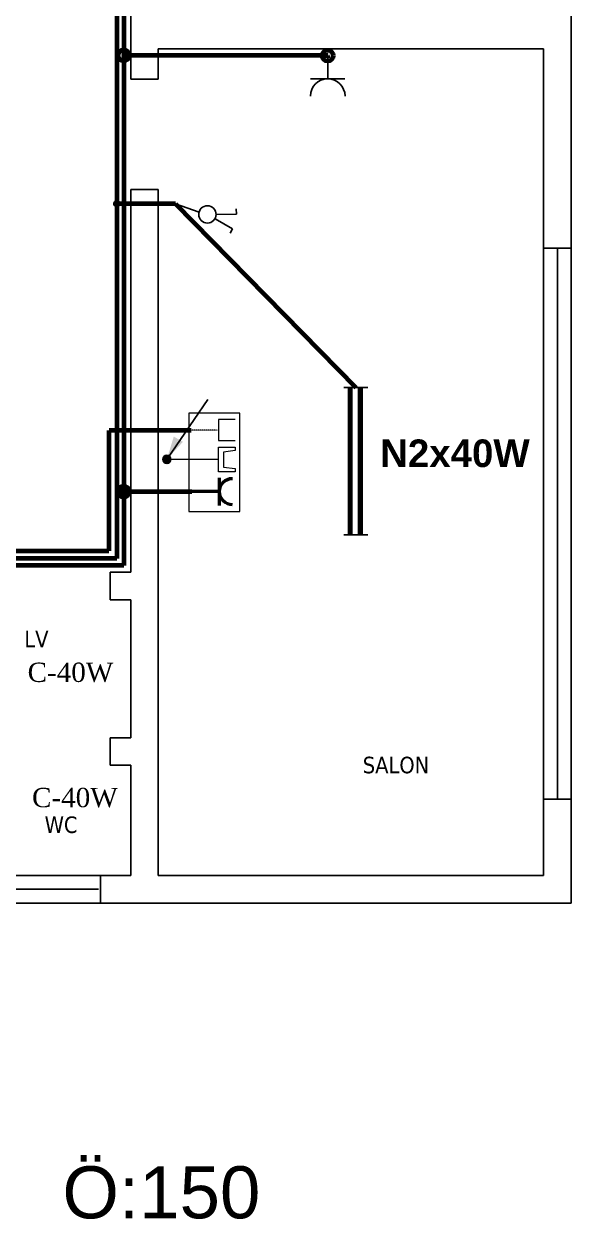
# Model space of a CAD drawing. Header units: millimetres. Extents: x 635 to 12891, y 1434 to 3689.
# Drawn here: x 3990 to 4388, y 1717 to 2585 of the extents above; entities that cross this region are included whole.
import ezdxf

# ---------------------------------------------------------------- set-up
doc = ezdxf.new("R2010")
doc.units = ezdxf.units.MM
for name, pattern in [('DASHDOT', [25.4, 12.7, -6.35, 0, -6.35]), ('DIVIDE', [1.25, 0.5, -0.25, 0, -0.25, 0, -0.25]), ('HIDDEN', [0.375, 0.25, -0.125])]:
    doc.linetypes.add(name, pattern=pattern)
for name, color, linetype, lineweight in [('DİYAFON', 41, 'DASHDOT', 20), ('EHAT-TV', 7, 'Continuous', 20), ('EHAT_PRIZ', 4, 'Continuous', 50), ('OK', 51, 'Continuous', 20)]:
    doc.layers.add(name, color=color, linetype=linetype, lineweight=lineweight)
for name, color, linetype in [('H', 3, 'Continuous'), ('hat', 3, 'Continuous'), ('priz', 4, 'Continuous'), ('S', 2, 'Continuous'), ('TELEFON', 3, 'HIDDEN'), ('YAZI', 7, 'Continuous'), ('ışık', 1, 'Continuous')]:
    doc.layers.add(name, color=color, linetype=linetype)
doc.styles.add('ELK', font='tahoma.ttf')
doc.styles.add('MEKAN', font='times.ttf')
doc.styles.get("Standard").update_dxf_attribs({"font": 'arial.ttf'})
doc.styles.add('TXTX', font='arial.ttf')

# ---------------------------------------------------------------- blocks, each defined once
blk = doc.blocks.new('P2X36')
at = {"layer": 'H', "color": 1}
for p, q in [((-53.5, 9.09), (-53.5, -8.36)), ((53.5, -8.36), (53.5, 9.09))]:
    blk.add_line(p, q, dxfattribs=at)
at = {"layer": 'H', "color": 2}
for points in [[(-53.5, 3.71, 3.8, 3.8, 0), (53.5, 3.71, 1.6, 1.6, 0)], [(-53.5, -3.71, 3.8, 3.8, 0), (53.5, -3.71, 1.6, 1.6, 0)]]:
    blk.add_lwpolyline(points, format="xyseb", dxfattribs=at)
blk = doc.blocks.new('K')
at = {"layer": 'S', "color": 2}
for p, q in [((-4.53, 22.15), (-7.6, 21.33)), ((-1.36, 10.32), (-4.53, 22.15)), ((1.36, 10.32), (4.53, 22.15)), ((4.53, 22.15), (7.6, 21.33))]:
    blk.add_line(p, q, dxfattribs=at)
blk.add_circle((0, 5.25), 5.25, dxfattribs=at)
blk = doc.blocks.new('ÜÇLÜ GRUP(TEL-TV-PRİZ)')
at = {"layer": 'EHAT-TV', "linetype": 'Continuous'}
blk.add_line((21.45, -2.02), (1.58, -2.02), dxfattribs=at)
at = {"layer": 'EHAT-TV', "color": 7, "lineweight": 20}
blk.add_lwpolyline([(25.05, 3.38), (33.45, 4.58), (33.45, 6.98), (21.45, 6.98), (21.45, -11.02), (33.45, -11.02), (33.45, -8.61), (25.05, -7.42), (25.05, 3.38)], dxfattribs=at)
at = {"layer": 'EHAT_PRIZ'}
for p, q in [((22.13, 31.26), (22.13, 11.18)), ((22.13, 21.22), (1.95, 21.22))]:
    blk.add_line(p, q, dxfattribs=at)
blk.add_arc((31.73, 21.22), 9.6, 90, 270, dxfattribs=at)
at = {"layer": 'OK'}
blk.add_lwpolyline([(0, 35.7), (36.98, 35.7), (36.98, -35.7), (0, -35.7)], close=True, dxfattribs=at)
at = {"layer": 'TELEFON', "color": 3, "linetype": 'Continuous', "lineweight": 20}
for p, q in [((21.45, -15.78), (33.45, -15.78)), ((21.45, -31.14), (21.45, -15.78)), ((33.45, -31.14), (21.45, -31.14))]:
    blk.add_line(p, q, dxfattribs=at)
at = {"layer": 'TELEFON', "color": 3, "linetype": 'DIVIDE', "lineweight": 20}
blk.add_line((21.45, -23.46), (1.58, -23.46), dxfattribs=at)
blk = doc.blocks.new('B')
at = {"layer": 'hat'}
blk.add_hatch(color=256, dxfattribs=at).paths.add_polyline_path([(3.03, -0.15, 1), (-2.97, -0.15, 1)])
blk.add_circle((0.03, -0.15), 3, dxfattribs=at)

msp = doc.modelspace()

# ---------------------------------------------------------------- hatches: boundary and pattern name
at = {"lineweight": 211}
h = msp.add_hatch(color=256, dxfattribs=at)
h.dxf.hatch_style = 1
h.paths.add_polyline_path([(4063.01, 2565.88), (4063.01, 2561.7), (4067.06, 2561.7, 0.007886), (4067.06, 2561.82, 0.414214)])
h.paths.add_polyline_path([(4063.01, 2565.88, 0.414214), (4058.95, 2561.82, 0.414214), (4063.01, 2557.77)])
h.paths.add_polyline_path([(4067.06, 2561.7), (4063.01, 2561.7), (4063.01, 2557.77, 0.405005)])
h.paths.add_polyline_path([(4207.08, 2561.7), (4211.14, 2561.7), (4211.14, 2560.13), (4211.14, 2557.64, 0.414214), (4215.19, 2561.7, 1)])
h.paths.add_polyline_path([(4211.14, 2560.13), (4211.14, 2561.7), (4207.08, 2561.7, 0.414214), (4211.14, 2557.64)], flags=17)
h = msp.add_hatch(color=256, dxfattribs=at)
h.dxf.hatch_style = 1
h.paths.add_polyline_path([(4058.02, 2454.25), (4058.02, 2455.51, 0.358385), (4056.78, 2454.49)])
h.paths.add_polyline_path([(4058.02, 2454.25), (4056.78, 2454.49, 0.048612), (4056.76, 2454.25, 1), (4059.28, 2454.25, 0.414214), (4058.02, 2455.51)])
h = msp.add_hatch(color=256, dxfattribs=at)
h.dxf.hatch_style = 1
h.paths.add_polyline_path([(4063.01, 2249.35), (4063.01, 2245.29), (4067.06, 2245.29, 0.414214)], flags=17)
h.paths.add_polyline_path([(4067.06, 2245.29), (4063.01, 2245.29), (4063.01, 2249.35, 0.414214), (4058.95, 2245.29, 1)])

# ---------------------------------------------------------------- linework, layer by layer
for p, q in [((4388.01, 2836.7), (4388.01, 2470.01)), ((4068.01, 2711.5), (4068.01, 2544.58)), ((4088.01, 2566.7), (4088.01, 2544.58)), ((4088.01, 2566.7), (4368.01, 2566.7)), ((4368.01, 2566.7), (4368.01, 2470.01)), ((4068.01, 2544.58), (4088.01, 2544.58)), ((4068.01, 2464.58), (4068.01, 2186.7)), ((4068.01, 2464.58), (4088.01, 2464.58)), ((4088.01, 2464.58), (4088.01, 1966.7)), ((4368.01, 2470.01), (4368.01, 1966.7)), ((4388.01, 2470.01), (4388.01, 1946.7)), ((4368.01, 2421.96), (4388.01, 2421.96)), ((4378.01, 2022.01), (4378.01, 2421.96)), ((4124.1, 2312.03), (4094.28, 2268.67)), ((4053.19, 2186.7), (4068.01, 2186.7)), ((4053.19, 2186.7), (4068.01, 2186.7)), ((4053.19, 2186.7), (4053.19, 2166.7)), ((4053.19, 2166.7), (4068.01, 2166.7)), ((4053.19, 2166.7), (4068.01, 2166.7)), ((4068.01, 2166.7), (4068.01, 2066.7)), ((4053.19, 2066.7), (4068.01, 2066.7)), ((4053.19, 2066.7), (4053.19, 2046.7)), ((4053.19, 2046.7), (4068.01, 2046.7)), ((4068.01, 2046.7), (4068.01, 1966.7)), ((4368.01, 2022.01), (4388.01, 2022.01)), ((3968.01, 1966.7), (4068.01, 1966.7)), ((4045.99, 1966.7), (4045.99, 1946.7)), ((4088.01, 1966.7), (4368.01, 1966.7)), ((3984.74, 1956.7), (4044.66, 1956.7)), ((3948.01, 1946.7), (4388.01, 1946.7))]:
    msp.add_line(p, q)
at = {"color": 1, "lineweight": 211}
for p, q in [((4058.01, 2644.14), (4058.01, 2237.88)), ((4100.51, 2454.21), (4058.01, 2454.21)), ((4100.51, 2454.21), (4231.54, 2320.94)), ((4058.01, 2237.88), (4058.01, 2196.7)), ((4058.01, 2196.7), (3803.44, 2196.7))]:
    msp.add_line(p, q, dxfattribs=at)
at = {"color": 4, "lineweight": 211}
for p, q in [((4063.01, 2644.14), (4063.01, 2237.88)), ((4211.14, 2561.7), (4063.01, 2561.7)), ((4211.14, 2560.13), (4211.14, 2561.7)), ((4063.01, 2245.29), (4112.32, 2245.29)), ((4063.01, 2237.88), (4063.01, 2191.7)), ((4063.01, 2191.7), (3801.7, 2191.7))]:
    msp.add_line(p, q, dxfattribs=at)
at = {"color": 3, "linetype": 'HIDDEN', "lineweight": 211}
msp.add_line((4052.34, 2289.97), (4111.95, 2289.97), dxfattribs=at)
at = {"color": 4, "lineweight": 211}
for centre in [(4063.01, 2561.82), (4211.14, 2561.7), (4063.01, 2245.29)]:
    msp.add_circle(centre, 4.06, dxfattribs=at)
at = {"color": 1, "lineweight": 211}
msp.add_circle((4058.02, 2454.25), 1.26, dxfattribs=at)
msp.add_solid([(4099.3, 2285.23), (4105.98, 2281.42), (4094.28, 2268.67)])
at = {"layer": 'EHAT-TV'}
for p, q in [((4098.87, 2268.54), (4094.36, 2268.54)), ((4111.95, 2268.54), (4098.87, 2268.54))]:
    msp.add_line(p, q, dxfattribs=at)
at = {"layer": 'priz', "color": 4}
for p, q in [((4211.14, 2544.92), (4211.14, 2560.13)), ((4223.69, 2544.92), (4198.58, 2544.92))]:
    msp.add_line(p, q, dxfattribs=at)
for start, end in [(90, 180), (0, 90)]:
    msp.add_arc((4211.14, 2532.32), 12.6, start, end, dxfattribs=at)
at = {"layer": 'TELEFON', "color": 3, "linetype": 'HIDDEN', "lineweight": 211}
for p, q in [((4052.34, 2202.39), (4052.34, 2289.97)), ((3931.57, 2202.39), (4052.34, 2202.39))]:
    msp.add_line(p, q, dxfattribs=at)
at = {"layer": 'ışık'}
msp.add_line((4117.73, 2448.16), (4100.51, 2454.21), dxfattribs=at)

# ---------------------------------------------------------------- block references
at = {"rotation": 270}
msp.add_blockref('P2X36', (4231.18, 2267.44), dxfattribs=at)
at = {"layer": 'DİYAFON', "linetype": 'Continuous', "rotation": 199.6047395526663}
msp.add_blockref('B', (4094.36, 2268.54), dxfattribs=at)
at = {"layer": 'H', "linetype": 'Continuous', "xscale": -1.199999999998131, "yscale": 1.200000000000838, "zscale": 1.2, "rotation": 255.5009068260297}
msp.add_blockref('K', (4117.69, 2448.01), dxfattribs=at)
at = {"layer": 'OK', "xscale": -1, "rotation": 180}
msp.add_blockref('ÜÇLÜ GRUP(TEL-TV-PRİZ)', (4110.37, 2266.52), dxfattribs=at)

# ---------------------------------------------------------------- texts
at = {"style": 'MEKAN'}
for p in [(3993.12, 2107.15), (3996.34, 2016.26)]:
    msp.add_text('C-40W', height=14, dxfattribs=at).set_placement(p)
at = {"color": 2, "style": 'TXTX'}
msp.add_text('ZEMİN   KAT    Ö:150', height=37.7996, dxfattribs=at).set_placement((3648.78, 1717.84))
at = {"color": 7, "insert": (4303.57, 2283.12), "char_height": 20, "width": 137.3402, "attachment_point": 2}
msp.add_mtext('{\\fArial|b1|i0|c162|p34;N2x40W}', dxfattribs=at)
at = {"layer": 'YAZI', "color": 2, "style": 'ELK'}
for s, p in [('LV', (3990.72, 2132.26)), ('LV', (3990.72, 2132.26)), ('SALON', (4236.64, 2040.86)), ('SALON', (4236.64, 2040.86)), ('WC', (4005.5, 1997.52)), ('WC', (4005.5, 1997.52))]:
    msp.add_text(s, height=12, dxfattribs=at).set_placement(p)

doc.saveas('drawing.dxf')
